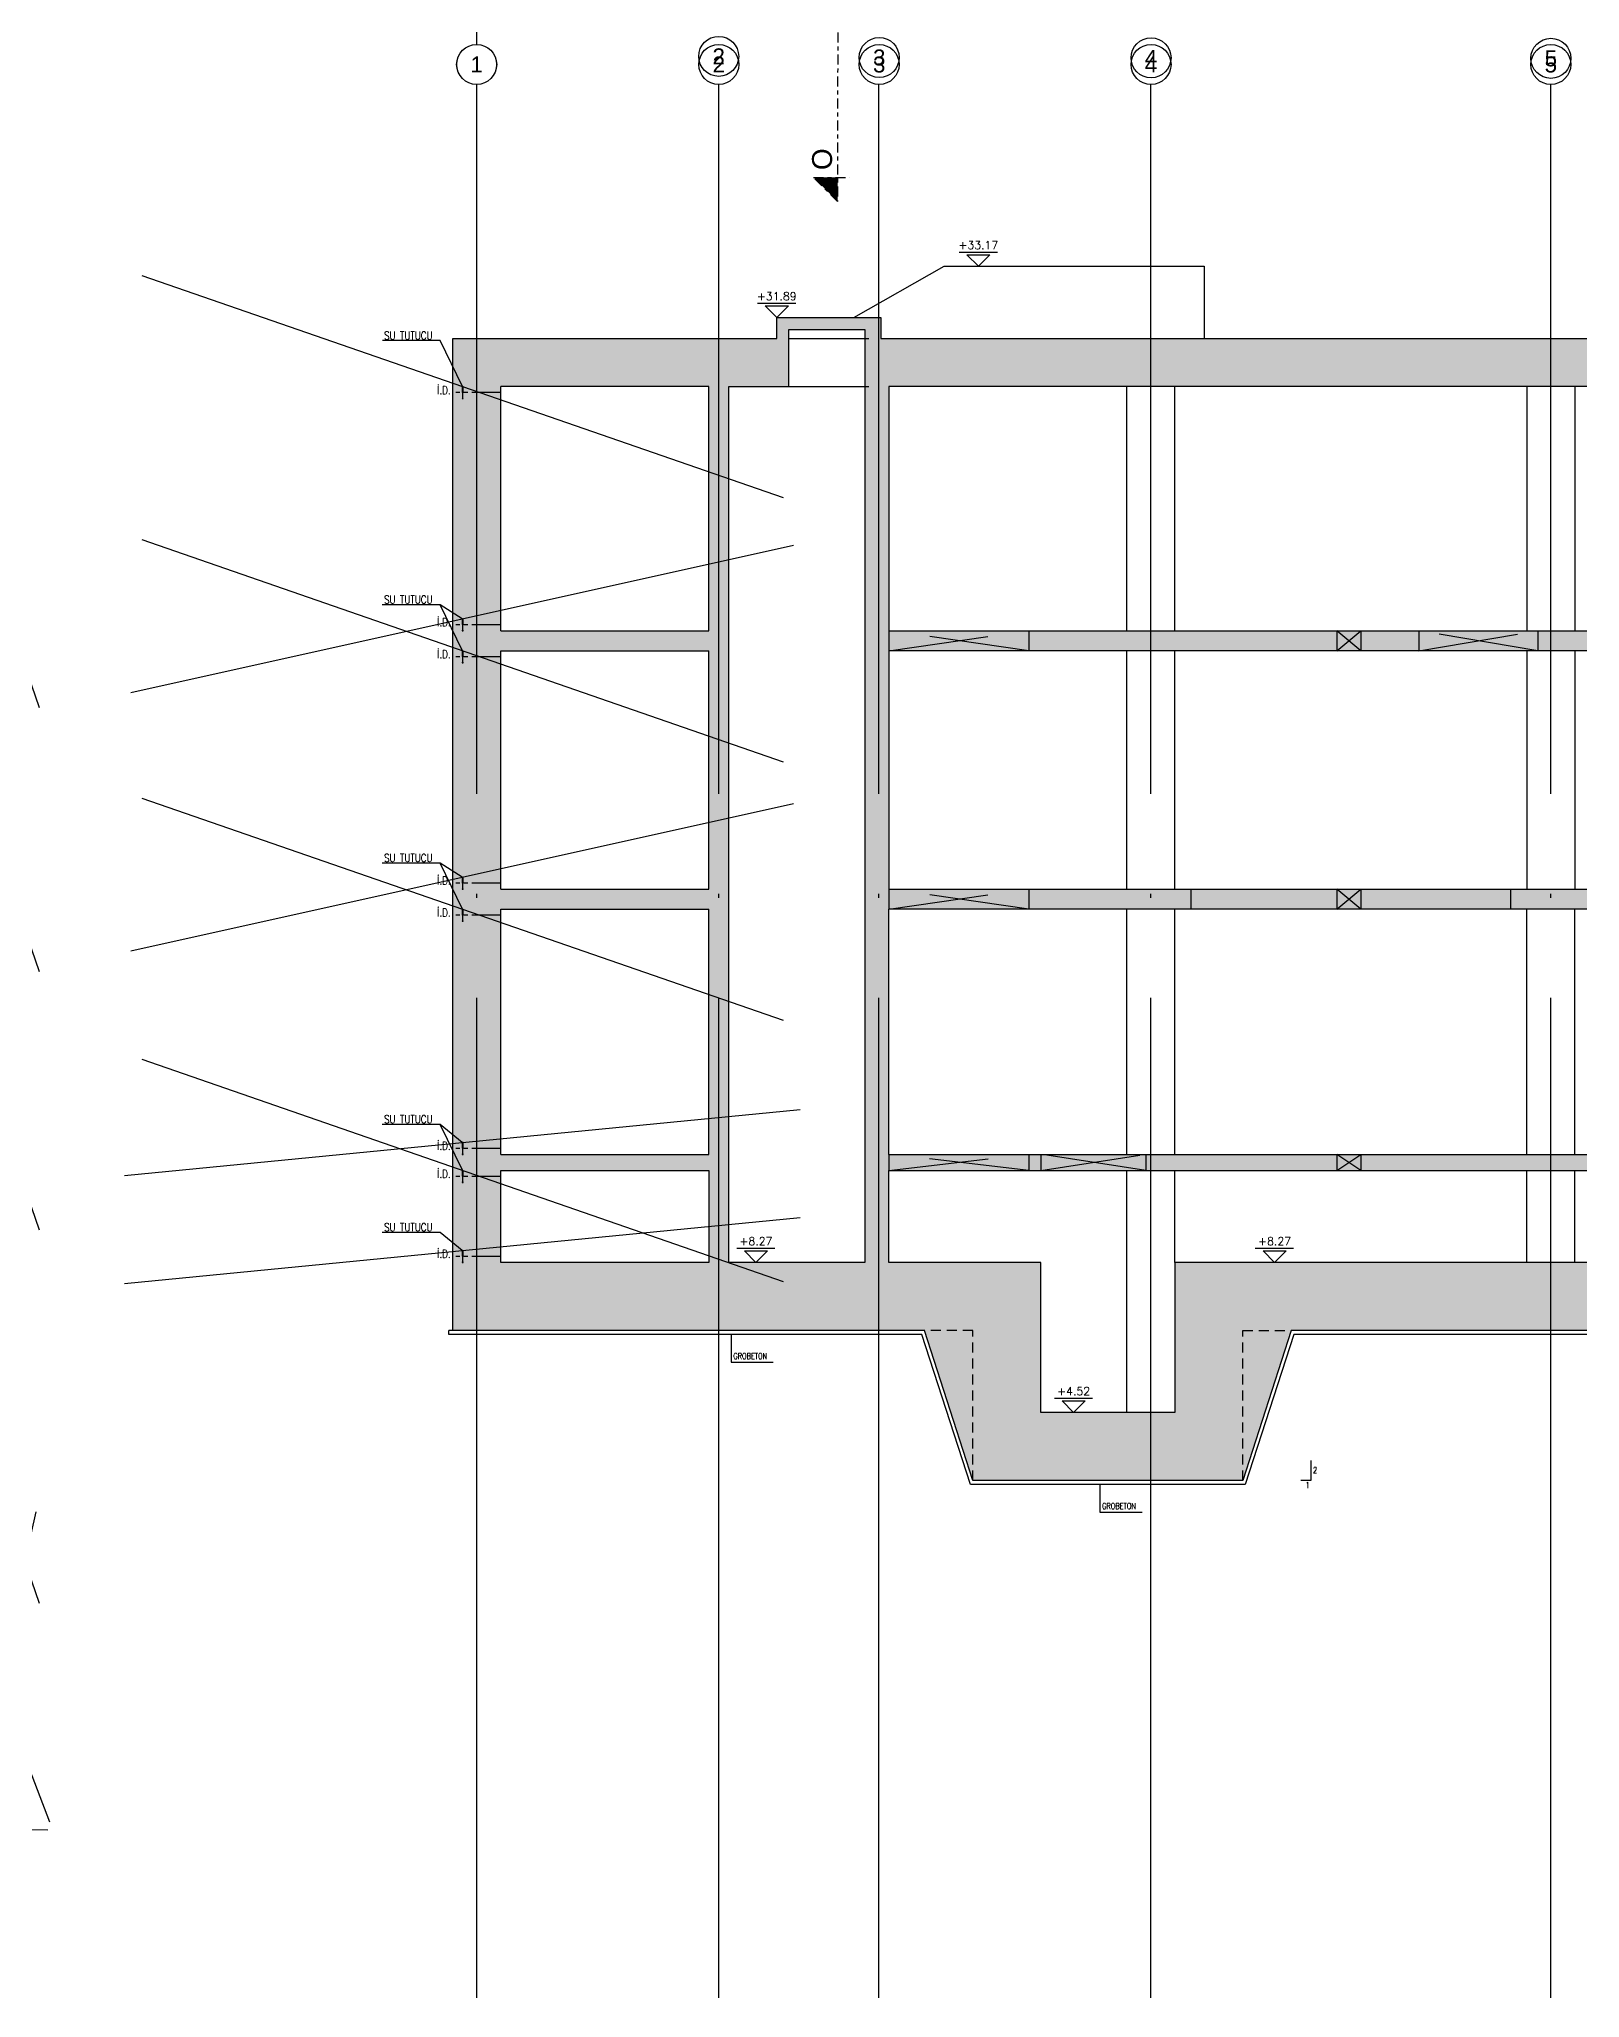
# Model space of a CAD drawing. Header units: millimetres. Extents: x 400382 to 401422, y 4543975 to 4544126.
# Drawn here: x 400692.05 to 400730.56, y 4544005.84 to 4544054.8 of the extents above; entities that cross this region are included whole.
import ezdxf
from ezdxf.enums import TextEntityAlignment as Align

# ---------------------------------------------------------------- set-up
doc = ezdxf.new("R2010")
doc.units = ezdxf.units.MM
for name, pattern in [('ACAD_ISO05W100', [33, 24, -3, 0, -3, 0, -3]), ('AKS', [3, 2.5, -0.25, 0, -0.25]), ('CENTER', [2, 1.25, -0.25, 0.25, -0.25]), ('CIZGI', [0.4, 0.25, -0.15]), ('CONTINU', [0]), ('HIDDEN', [0.375, 0.25, -0.125])]:
    doc.linetypes.add(name, pattern=pattern)
for name, color, linetype in [('aks prota', 2, 'AKS'), ('caks prota', 4, 'Continuous'), ('görünüş prota', 4, 'Continuous'), ('inşaat derzi prota', 11, 'Continuous'), ('kesik prota', 2, 'CIZGI'), ('kesit prota', 1, 'Continuous'), ('kesit tarama prota', 252, 'Continuous'), ('kot prota', 4, 'Continuous'), ('merdiven prota', 2, 'Continuous'), ('not yazısı prota', 6, 'Continuous'), ('not çizgisi prota', 4, 'Continuous'), ('PRT-CST-rc_level', 6, 'Continuous'), ('PRT-CST-rc_levermark', 4, 'Continuous'), ('skesit prota', 7, 'Continuous'), ('st_s_not yazısı', 6, 'Continuous'), ('st_s_not çizgisi', 4, 'CIZGI'), ('st_s_su tutucu', 2, 'Continuous'), ('st_s_ölçü', 4, 'Continuous'), ('taks prota', 7, 'Continuous'), ('tkesit prota', 7, 'Continuous')]:
    doc.layers.add(name, color=color, linetype=linetype)
doc.styles.add('Arial', font='Arial.ttf')
doc.styles.add('NOT', font='romanstw.shx')
doc.styles.add('OLCU', font='romanstw.shx')
doc.styles.add('TAKS', font='Arial Unicode.ttf')
doc.styles.add('TSIMPLEX', font='romanstw.shx')
doc.dimstyles.new('1-50', dxfattribs={"dimtxt": 10, "dimasz": 4, "dimexe": 4, "dimexo": 8, "dimgap": 4, "dimtad": 1, "dimdec": 1, "dimrnd": 0.05, "dimzin": 9, "dimdsep": 46, "dimtxsty": 'OLCU', "dimblk1": 'OBLIQUE', "dimblk2": 'OBLIQUE', "dimsah": 1, "dimcen": 2, "dimdle": 4, "dimclrd": 4, "dimclre": 4, "dimclrt": 3, "dimadec": 1, "dimazin": 0, "dimtfac": 1, "dimtdec": 1, "dimtix": 1, "dimtmove": 2, "dimatfit": 3, "dimldrblk": 'OBLIQUE', "dimfxl": 1, "dimtvp": 1, "dimtolj": 1, "dimtzin": 1, "dimarcsym": 0})

# ---------------------------------------------------------------- blocks, each defined once
blk = doc.blocks.new('KOTK5')
at = {"layer": 'PRT-CST-rc_levermark'}
blk.add_line((216.6666666667443, 160), (-213.3333333332557, 160), dxfattribs=at)
blk.add_lwpolyline([(130, 130), (-130, 130), (0, 0)], close=True, dxfattribs=at)
at = {"layer": 'PRT-CST-rc_level', "style": 'OLCU'}
blk.add_attdef('000.00', text='', height=90, dxfattribs=at).set_placement((0, 193.1381784435362), align=Align.CENTER)
blk = doc.blocks.new('_Oblique')
at = {"layer": 'st_s_ölçü', "lineweight": -2}
blk.add_line((-0.5, -0.5), (0.5, 0.5), dxfattribs=at)
blk = doc.blocks.new('D')
at = {"layer": 'st_s_su tutucu', "linetype": 'CONTINU', "ltscale": 0.2}
for p, q in [((-39987.83090962706, 52508.18991963421), (-39992.63090966878, 52508.18991966914)), ((-39992.63090966878, 52508.18991966914), (-39992.63090980848, 52507.38991968935)), ((-39992.63090980848, 52507.38991968935), (-39990.63090962501, 52506.05655179494)), ((-39990.6309096902, 52498.50671976196), (-39991.53117650332, 52498.50671977942)), ((-39991.53117650332, 52498.50671977942), (-39991.53117639622, 52497.87311976865)), ((-39991.53117639622, 52497.87311976865), (-39990.63090970417, 52497.87311978029)), ((-39990.63090980196, 52488.50671968629), (-39991.53117661508, 52488.50671963972)), ((-39991.53117661508, 52488.50671963972), (-39991.53117662905, 52487.87311965806)), ((-39991.53117662905, 52487.87311965806), (-39990.630909937, 52487.87311964059)), ((-39990.63090962501, 52506.05655179494), (-39990.6309096902, 52498.50671976196)), ((-39990.63090970417, 52497.87311978029), (-39990.63090980196, 52488.50671968629)), ((-39990.630909937, 52487.87311964059), (-39990.63090992199, 52478.65671955824)), ((-39989.83090974534, 52506.05655187643), (-39987.83090964103, 52507.38991968935)), ((-39989.83090955907, 52498.50671965136), (-39989.83090974534, 52506.05655187643)), ((-39988.9306429881, 52498.50671966883), (-39989.83090955907, 52498.50671965136)), ((-39989.83090992229, 52488.50671961062), (-39989.83090981984, 52497.87311973373)), ((-39989.83090981984, 52497.87311973373), (-39988.93064300207, 52497.87311962313)), ((-39988.93064335132, 52488.50671965136), (-39989.83090992229, 52488.50671961062)), ((-39989.83091007002, 52478.65671960481), (-39989.8309099316, 52487.87311978029)), ((-39989.8309099316, 52487.87311978029), (-39988.93064311383, 52487.87311964059)), ((-39988.93064300207, 52497.87311962313), (-39988.9306429881, 52498.50671966883)), ((-39988.93064311383, 52487.87311964059), (-39988.93064335132, 52488.50671965136)), ((-39987.83090964103, 52507.38991968935), (-39987.83090962706, 52508.18991963421)), ((-39992.63090980848, 52448.98991960261), (-39990.63090962501, 52450.32328749701)), ((-39992.63090966878, 52448.18991962282), (-39992.63090980848, 52448.98991960261)), ((-39987.83090962706, 52448.18991965774), (-39992.63090966878, 52448.18991962282)), ((-39990.63090992199, 52478.65671955824), (-39991.93117670823, 52478.6567195757)), ((-39991.93117670823, 52478.6567195757), (-39991.93117659182, 52477.72311959402)), ((-39991.93117659182, 52477.72311959402), (-39990.63090987367, 52477.72311951835)), ((-39991.53117661508, 52467.87311965223), (-39991.53117662905, 52468.5067196339)), ((-39991.53117662905, 52468.5067196339), (-39990.630909937, 52468.50671965136)), ((-39990.63090980196, 52467.87311960567), (-39991.53117661508, 52467.87311965223)), ((-39991.53117650332, 52457.87311951254), (-39991.53117639622, 52458.50671952331)), ((-39991.53117639622, 52458.50671952331), (-39990.63090970417, 52458.50671951166)), ((-39990.6309096902, 52457.87311953), (-39991.53117650332, 52457.87311951254)), ((-39990.630909937, 52468.50671965136), (-39990.63090992199, 52477.72311973372)), ((-39990.63090970417, 52458.50671951166), (-39990.63090980196, 52467.87311960567)), ((-39990.63090962501, 52450.32328749701), (-39990.6309096902, 52457.87311953)), ((-39988.53064343977, 52478.65671965137), (-39989.83091007002, 52478.65671960481)), ((-39989.83090998934, 52477.72311965805), (-39988.53064344908, 52477.72311964058)), ((-39989.83091007002, 52477.72311968715), (-39989.8309099316, 52468.50671951166)), ((-39989.8309099316, 52468.50671951166), (-39988.93064311383, 52468.50671965136)), ((-39988.93064335132, 52467.87311964059), (-39989.83090992229, 52467.87311968134)), ((-39989.83090992229, 52467.87311968134), (-39989.83090981984, 52458.50671955823)), ((-39989.83090981984, 52458.50671955823), (-39988.93064300207, 52458.50671966883)), ((-39988.9306429881, 52457.87311962313), (-39989.83090955907, 52457.87311964059)), ((-39989.83090955907, 52457.87311964059), (-39989.83090974534, 52450.32328741552)), ((-39989.83090974534, 52450.32328741552), (-39987.83090964103, 52448.98991960261)), ((-39988.93064311383, 52468.50671965136), (-39988.93064335132, 52467.87311964059)), ((-39988.93064300207, 52458.50671966883), (-39988.9306429881, 52457.87311962313)), ((-39988.53064344908, 52477.72311964058), (-39988.53064343977, 52478.65671965137)), ((-39987.83090964103, 52448.98991960261), (-39987.83090962706, 52448.18991965774))]:
    blk.add_line(p, q, dxfattribs=at)

msp = doc.modelspace()

# ---------------------------------------------------------------- hatches: boundary and pattern name
at = {"layer": 'kesit tarama prota'}
h = msp.add_hatch(color=256, dxfattribs=at)
h.dxf.hatch_style = 1
h.paths.add_polyline_path([(400711.4057559101, 4544051.34217083), (400712.0050061438, 4544050.741421999), (400712.0057554423, 4544051.341421531)])
h = msp.add_hatch(color=256, dxfattribs=at)
h.dxf.hatch_style = 1
h.paths.add_polyline_path([(400788.8112996683, 4544010.712720541), (400764.5455683833, 4544010.712720541), (400764.5455683833, 4544012.342720541), (400810.3105805303, 4544012.342720541), (400810.3105805303, 4544010.712720541), (400790.1511910202, 4544010.712720541), (400790.1511910202, 4544008.16271723), (400823.7518492369, 4544008.16271723), (400823.7518492369, 4544010.71271723), (400823.7518492369, 4544024.222720542), (400823.7262493474, 4544024.222720542), (400823.7262493474, 4544026.522720542), (400824.2262493474, 4544026.522720542), (400824.2262493474, 4544026.722720542), (400826.6052575667, 4544026.722720542), (400826.6052575667, 4544024.222720542), (400823.7518492369, 4544024.222720542), (400823.7518492369, 4544022.522720542), (400843.7802937301, 4544022.522720542), (400844.9899758957, 4544018.772720542), (400853.0872493456, 4544018.772720542), (400853.0872493456, 4544047.312720542), (400844.9852493244, 4544047.312720542), (400844.9852493244, 4544049.972720542), (400842.3872493263, 4544049.972720542), (400842.3872493263, 4544047.312720542), (400838.0872493263, 4544047.312720542), (400838.0872493263, 4544050.482720542), (400837.7872493263, 4544050.482720542), (400837.7872493263, 4544046.112720542), (400842.1872493263, 4544046.112720542), (400842.1872493263, 4544040.012720542), (400842.1872493263, 4544039.512720542), (400842.1872493263, 4544033.552720542), (400842.1872493263, 4544033.052720542), (400842.1872493263, 4544024.222720542), (400826.9052575667, 4544024.222720542), (400826.9052575667, 4544026.522720542), (400840.3872493263, 4544026.522720542), (400840.3872493263, 4544026.922720541), (400824.0262493474, 4544026.922720541), (400824.0262493474, 4544026.722720542), (400823.7262493474, 4544026.722720542), (400823.7262493474, 4544027.112720542), (400823.4262493474, 4544027.112720542), (400823.4262493474, 4544027.282720542), (400823.1262493474, 4544027.282720542), (400823.1262493474, 4544027.452720542), (400822.8262493474, 4544027.452720542), (400822.8262493474, 4544027.622720541), (400822.5262493474, 4544027.622720541), (400822.5262493474, 4544027.792720541), (400822.2262493474, 4544027.792720541), (400822.2262493474, 4544027.962720541), (400821.9262493474, 4544027.962720541), (400821.9262493474, 4544028.132720541), (400821.6262493474, 4544028.132720541), (400821.6262493474, 4544028.302720542), (400821.3262493474, 4544028.302720542), (400821.3262493474, 4544028.472720542), (400821.0262493474, 4544028.472720542), (400821.0262493474, 4544028.642720542), (400820.7262493474, 4544028.642720542), (400820.7262493474, 4544028.812720542), (400820.4262493474, 4544028.812720542), (400820.4262493474, 4544028.982720542), (400820.1262493474, 4544028.982720542), (400820.1262493474, 4544029.152720542), (400818.9262493474, 4544029.152720542), (400818.9262493474, 4544029.322720542), (400818.6262493474, 4544029.322720542), (400818.6262493474, 4544029.492720542), (400818.3262493474, 4544029.492720542), (400818.3262493474, 4544029.662720541), (400818.0262493474, 4544029.662720541), (400818.0262493474, 4544029.832720541), (400817.7262493474, 4544029.832720541), (400817.7262493474, 4544030.002720541), (400817.4262493474, 4544030.002720541), (400817.4262493474, 4544030.172720541), (400817.1262493474, 4544030.172720541), (400817.1262493474, 4544030.342720541), (400816.8262493474, 4544030.342720541), (400816.8262493474, 4544030.512720542), (400816.5262493474, 4544030.512720542), (400816.5262493474, 4544030.682720542), (400816.2262493474, 4544030.682720542), (400816.2262493474, 4544030.852720542), (400815.9262493474, 4544030.852720542), (400815.9262493474, 4544031.022720542), (400815.6262493474, 4544031.022720542), (400815.6262493474, 4544031.192720542), (400815.3262493474, 4544031.192720542), (400815.3262493474, 4544031.362720542), (400814.1262493474, 4544031.362720542), (400814.1262493474, 4544031.532720542), (400813.8262493474, 4544031.532720542), (400813.8262493474, 4544031.702720542), (400813.5262493474, 4544031.702720542), (400813.5262493474, 4544031.872720541), (400813.2262493474, 4544031.872720541), (400813.2262493474, 4544032.042720541), (400812.9262493474, 4544032.042720541), (400812.9262493474, 4544032.212720541), (400812.6262493474, 4544032.212720541), (400812.6262493474, 4544032.382720541), (400812.3262493474, 4544032.382720541), (400812.3262493474, 4544032.552720542), (400812.0262493474, 4544032.552720542), (400812.0262493474, 4544032.722720542), (400811.7262493474, 4544032.722720542), (400811.7262493474, 4544032.892720542), (400811.4262493474, 4544032.892720542), (400811.4262493474, 4544033.062720542), (400811.1262493474, 4544033.062720542), (400811.1262493474, 4544033.232720542), (400810.8262493474, 4544033.232720542), (400810.8262493474, 4544033.402720542), (400810.5262493474, 4544033.402720542), (400810.5262493474, 4544033.552720542), (400795.3016461802, 4544033.552720542), (400795.3016461802, 4544039.462720542), (400795.0016461802, 4544039.462720542), (400795.0016461802, 4544033.552720542), (400789.0016461802, 4544033.552720542), (400789.0016461802, 4544039.462720542), (400788.7016461802, 4544039.462720542), (400788.7016461802, 4544033.552720542), (400788.7016461802, 4544033.452720542), (400788.4516461802, 4544033.452720542), (400788.4516461802, 4544033.552720542), (400773.1920602127, 4544033.552720542), (400773.1920602127, 4544033.052720542), (400807.9757607125, 4544033.052720542), (400807.9757607125, 4544031.552720542), (400812.2980074083, 4544031.552720542), (400820.317402648, 4544026.922720541), (400775.4920602128, 4544026.922720541), (400775.4920602128, 4544026.522720542), (400820.8052575667, 4544026.522720542), (400820.8052575667, 4544024.222720542), (400800.0220602127, 4544024.222720542), (400800.0220602127, 4544026.472720542), (400799.7220602127, 4544026.472720542), (400799.7220602127, 4544024.222720542), (400782.7220602127, 4544024.222720542), (400782.7220602127, 4544026.472720542), (400782.4220602128, 4544026.472720542), (400782.4220602128, 4544024.222720542), (400775.5920602127, 4544024.222720542), (400775.5920602127, 4544023.222720542), (400820.6895063268, 4544023.222720542), (400820.6895063268, 4544018.762720542), (400775.5920602127, 4544018.762720542), (400775.5920602127, 4544017.262720542), (400773.4920602128, 4544017.262720542), (400773.4920602128, 4544018.762720542), (400756.1807839375, 4544018.762720542), (400756.1807839375, 4544018.562720542), (400755.8805383057, 4544018.562720542), (400755.8805383057, 4544018.952720542), (400755.5905383058, 4544018.952720542), (400755.5905383058, 4544019.122720541), (400755.3005383058, 4544019.122720541), (400755.3005383058, 4544019.292720541), (400755.0105383057, 4544019.292720541), (400755.0105383057, 4544019.462720541), (400754.7205383058, 4544019.462720541), (400754.7205383058, 4544019.632720541), (400754.4305383058, 4544019.632720541), (400754.4305383058, 4544019.802720542), (400754.1405383057, 4544019.802720542), (400754.1405383057, 4544019.972720542), (400753.8505383058, 4544019.972720542), (400753.8505383058, 4544020.142720542), (400753.5605383057, 4544020.142720542), (400753.5605383057, 4544020.312720542), (400753.2705383057, 4544020.312720542), (400753.2705383057, 4544020.482720542), (400752.9805383058, 4544020.482720542), (400752.9805383058, 4544020.652720542), (400752.6905383057, 4544020.652720542), (400752.6905383057, 4544020.822720542), (400752.4005383058, 4544020.822720542), (400752.4005383058, 4544020.992720542), (400752.1105383058, 4544020.992720542), (400752.1105383058, 4544021.162720541), (400751.8205383057, 4544021.162720541), (400751.8205383057, 4544021.332720541), (400751.5305383058, 4544021.332720541), (400751.5305383058, 4544021.502720541), (400750.0405383058, 4544021.502720541), (400750.0405383058, 4544021.672720541), (400749.7505383058, 4544021.672720541), (400749.7505383058, 4544021.842720541), (400749.4605383057, 4544021.842720541), (400749.4605383057, 4544022.012720542), (400749.1705383058, 4544022.012720542), (400749.1705383058, 4544022.182720542), (400748.8805383057, 4544022.182720542), (400748.8805383057, 4544022.352720542), (400748.5905383058, 4544022.352720542), (400748.5905383058, 4544022.522720542), (400748.3005383058, 4544022.522720542), (400748.3005383058, 4544022.692720542), (400748.0105383057, 4544022.692720542), (400748.0105383057, 4544022.862720542), (400747.7205383058, 4544022.862720542), (400747.7205383058, 4544023.032720542), (400747.4305383058, 4544023.032720542), (400747.4305383058, 4544023.202720542), (400747.1405383057, 4544023.202720542), (400747.1405383057, 4544023.372720541), (400746.8505383058, 4544023.372720541), (400746.8505383058, 4544023.542720541), (400746.5605383057, 4544023.542720541), (400746.5605383057, 4544023.712720541), (400746.2705383057, 4544023.712720541), (400746.2705383057, 4544023.882720541), (400745.9805383058, 4544023.882720541), (400745.9805383058, 4544024.052720542), (400745.6905383057, 4544024.052720542), (400745.6905383057, 4544024.222720542), (400744.2005383057, 4544024.222720542), (400744.2005383057, 4544024.392720542), (400743.9105383058, 4544024.392720542), (400743.9105383058, 4544024.562720542), (400743.6205383058, 4544024.562720542), (400743.6205383058, 4544024.732720542), (400743.3305383057, 4544024.732720542), (400743.3305383057, 4544024.902720542), (400743.0405383058, 4544024.902720542), (400743.0405383058, 4544025.072720542), (400742.7505383058, 4544025.072720542), (400742.7505383058, 4544025.242720542), (400742.4605383057, 4544025.242720542), (400742.4605383057, 4544025.412720541), (400742.1705383058, 4544025.412720541), (400742.1705383058, 4544025.582720541), (400741.8805383057, 4544025.582720541), (400741.8805383057, 4544025.752720541), (400741.5905383058, 4544025.752720541), (400741.5905383058, 4544025.922720541), (400741.3005383058, 4544025.922720541), (400741.3005383058, 4544026.092720541), (400741.0105383057, 4544026.092720541), (400741.0105383057, 4544026.262720542), (400740.7205383058, 4544026.262720542), (400740.7205383058, 4544026.432720542), (400740.4305383058, 4544026.432720542), (400740.4305383058, 4544026.602720542), (400740.1405383057, 4544026.602720542), (400740.1405383057, 4544026.772720542), (400739.8505383058, 4544026.772720542), (400739.8505383058, 4544026.922720541), (400713.2872493455, 4544026.922720541), (400713.2872493455, 4544033.052720542), (400720.837249773, 4544033.052720542), (400720.837249773, 4544033.552720542), (400713.2872493455, 4544033.552720542), (400713.2872493455, 4544039.512720542), (400749.7475170139, 4544039.512720542), (400749.7475170139, 4544040.012720542), (400713.2872493455, 4544040.012720542), (400713.2872493455, 4544046.112720542), (400731.5943212844, 4544046.112720542), (400731.5943212844, 4544048.692720542), (400731.2943212845, 4544048.692720542), (400731.2943212845, 4544047.312720542), (400713.0872493456, 4544047.312720542), (400713.0872493456, 4544047.842720542), (400710.4872493455, 4544047.842720542), (400710.4872493455, 4544047.312720542), (400702.3872493416, 4544047.312720542), (400702.3872493416, 4544022.522720542), (400714.17756718, 4544022.522720542), (400715.3872493455, 4544018.772720542), (400722.1372493474, 4544018.772720542), (400723.346931513, 4544022.522720542), (400739.1388235193, 4544022.522720542), (400741.8188235193, 4544017.162720541), (400751.1062675628, 4544017.162720541), (400751.1062675628, 4544018.762720542), (400750.0405383058, 4544018.762720542), (400750.0405383058, 4544021.302720542), (400751.1862386278, 4544021.302720542), (400755.5805383057, 4544018.726751765), (400755.5805383057, 4544017.73271723), (400754.1639958994, 4544017.73271723), (400754.1639958994, 4544018.36271723), (400753.00849044, 4544018.36271723), (400753.00849044, 4544018.762717229), (400751.1062675628, 4544018.762717229), (400751.1062675628, 4544017.162720541), (400751.1062675628, 4544010.712720541), (400751.1062675628, 4544008.16271723), (400788.8112996683, 4544008.16271723)])
h.paths.add_polyline_path([(400762.845248718, 4544012.642720542), (400762.845248718, 4544012.342720541), (400764.1202429916, 4544012.342720541), (400764.1202429916, 4544010.712720541), (400763.031260723, 4544010.712720541), (400761.3481808078, 4544010.162720541), (400759.0682847943, 4544010.162720541), (400757.3852049218, 4544010.712720541), (400754.1686104729, 4544010.712720541), (400754.1686104729, 4544016.862720542), (400759.6111675354, 4544016.862720542), (400759.6111675354, 4544018.162720541), (400772.8920602127, 4544018.162720541), (400772.8920602127, 4544016.662720541), (400776.1920602127, 4544016.662720541), (400776.1920602127, 4544018.162720541), (400820.6895063268, 4544018.162720541), (400820.6895063268, 4544010.712720541), (400817.4729062546, 4544010.712720541), (400815.7898325425, 4544010.162720541), (400813.5099365292, 4544010.162720541), (400811.8268566566, 4544010.712720541), (400810.7376072236, 4544010.712720541), (400810.7376072236, 4544012.342720541), (400812.0128654408, 4544012.342720541), (400812.0128654408, 4544012.642720542)], flags=16)
h.paths.add_polyline_path([(400759.0111846908, 4544017.262720542), (400755.8805383057, 4544017.262720542), (400755.8805383057, 4544018.362720542), (400756.3807839375, 4544018.362720542), (400756.3807839375, 4544018.562720542), (400759.0111846908, 4544018.562720542)], flags=16)
h.paths.add_polyline_path([(400749.7405383058, 4544018.762720542), (400743.5188235193, 4544018.762720542), (400743.5188235193, 4544023.622720541), (400743.5188235193, 4544024.222720542), (400738.3316254957, 4544024.222720542), (400738.3316254957, 4544026.722720542), (400739.5403562748, 4544026.722720542), (400743.5188235193, 4544024.390515605), (400743.5188235193, 4544024.222720542), (400743.5188235193, 4544023.622720541), (400744.7367587117, 4544023.622720541), (400749.7405383058, 4544020.733787046)], flags=16)
h.paths.add_polyline_path([(400738.0316254957, 4544024.222720542), (400720.7372493474, 4544024.222720542), (400720.4372493474, 4544024.222720542), (400720.4372493474, 4544020.472720542), (400717.0872493456, 4544020.472720542), (400717.0872493456, 4544024.222720542), (400716.7872493455, 4544024.222720542), (400713.2872493455, 4544024.222720542), (400713.2872493455, 4544026.522720542), (400738.0316254957, 4544026.522720542)], flags=16)
h.paths.add_polyline_path([(400808.5757607124, 4544032.052720542), (400808.5757607124, 4544033.352720542), (400810.2088154727, 4544033.352720542), (400812.4319820046, 4544032.092926173), (400812.4319820046, 4544032.052720542)], flags=16)
h.paths.add_polyline_path([(400814.1262493474, 4544031.074534835), (400814.1262493474, 4544031.162720541), (400814.9735213557, 4544031.162720541), (400818.6262493474, 4544029.092841347), (400818.6262493474, 4544028.476458624)], flags=16)
h.paths.add_polyline_path([(400818.9262493474, 4544028.303253544), (400818.9262493474, 4544028.952720542), (400819.7735213556, 4544028.952720542), (400823.4262493474, 4544026.882841346), (400823.4262493474, 4544024.222720542), (400821.3052575667, 4544024.222720542), (400821.3052575667, 4544026.929732508)], flags=16)
h.paths.add_polyline_path([(400712.6872493455, 4544024.222720542), (400709.2872493455, 4544024.222720542), (400709.2872493455, 4544046.112720542), (400710.7872493455, 4544046.112720542), (400710.7872493455, 4544047.542720541), (400712.6872493455, 4544047.542720541)], flags=16)
h.paths.add_polyline_path([(400708.7872493455, 4544024.222720542), (400703.5872493415, 4544024.222720542), (400703.5872493415, 4544026.522720542), (400708.7872493455, 4544026.522720542)], flags=16)
h.paths.add_polyline_path([(400708.7872493455, 4544026.922720541), (400703.5872493415, 4544026.922720541), (400703.5872493415, 4544033.052720542), (400708.7872493455, 4544033.052720542)], flags=16)
h.paths.add_polyline_path([(400708.7872493455, 4544033.552720542), (400703.5872493415, 4544033.552720542), (400703.5872493415, 4544039.512720542), (400708.7872493455, 4544039.512720542)], flags=16)
h.paths.add_polyline_path([(400708.7872493455, 4544040.012720542), (400703.5872493415, 4544040.012720542), (400703.5872493415, 4544046.112720542), (400708.7872493455, 4544046.112720542)], flags=16)
h.paths.add_polyline_path([(400842.7899758957, 4544024.222720542), (400842.7899758957, 4544049.772720542), (400844.6852493244, 4544049.772720542), (400844.6852493244, 4544046.112720542), (400846.1899758957, 4544046.112720542), (400846.1899758957, 4544024.222720542)], flags=16)
h.paths.add_polyline_path([(400846.6899758957, 4544020.472720542), (400846.6899758957, 4544026.522720542), (400851.8872493455, 4544026.522720542), (400851.8872493455, 4544024.222720542), (400851.8872493455, 4544020.472720542)], flags=16)
h.paths.add_polyline_path([(400846.6899758957, 4544026.922720541), (400846.6899758957, 4544033.052720542), (400851.8872493455, 4544033.052720542), (400851.8872493455, 4544026.922720541)], flags=16)
h.paths.add_polyline_path([(400846.6899758957, 4544033.552720542), (400846.6899758957, 4544039.512720542), (400851.8872493455, 4544039.512720542), (400851.8872493455, 4544033.552720542)], flags=16)
h.paths.add_polyline_path([(400846.6899758957, 4544040.012720542), (400846.6899758957, 4544046.112720542), (400851.8872493455, 4544046.112720542), (400851.8872493455, 4544040.012720542)], flags=16)
h = msp.add_hatch(dxfattribs=at)
h.set_pattern_fill('DOTS', color=2, scale=0.04999999999999999, angle=35.99999999998597)
h.set_pattern_definition([(35.99999999998597, (401100.4861263106, 4543702.772917891), (-0.01454759243643788, 0.08754345112887252), [0, -0.07937499999999999])])
h.paths.add_polyline_path([(400728.8372497735, 4544033.552720542), (400720.837249773, 4544033.552720542), (400720.837249773, 4544033.052720542), (400728.8372497735, 4544033.052720542)])
h = msp.add_hatch(color=256, dxfattribs=at)
h.dxf.hatch_style = 1
h.paths.add_polyline_path([(400732.837249773, 4544033.552720542), (400728.8372497735, 4544033.552720542), (400728.8372497735, 4544033.052720542), (400732.837249773, 4544033.052720542)])

# ---------------------------------------------------------------- linework, layer by layer
at = {"layer": 'aks prota', "ltscale": 10}
for p, q in [((400702.9864244248, 4544054.66637445), (400703.0310980796, 4544090.438730938)), ((400702.9872493416, 4544005.837870887), (400702.9872493416, 4544053.666379779)), ((400709.0372493455, 4544005.837870887), (400709.0372493455, 4544053.666375812)), ((400713.0372493474, 4544005.837870887), (400713.0372493474, 4544053.666375812)), ((400719.8372493474, 4544005.837870887), (400719.8372493474, 4544053.666375812)), ((400729.8372493474, 4544005.837870887), (400729.8372493474, 4544053.666375812))]:
    msp.add_line(p, q, dxfattribs=at)
at = {"layer": 'caks prota', "ltscale": 0.05}
for centre in [(400702.9852575608, 4544054.166375811), (400702.9858000094, 4544054.166374839), (400709.0357618668, 4544054.368579378), (400709.0372493455, 4544054.166375812), (400713.0469781588, 4544054.1664903), (400713.0477460644, 4544054.340626444), (400719.8421071587, 4544054.16641491), (400719.8428696713, 4544054.332065088), (400729.8352575667, 4544054.166375811), (400729.8360122378, 4544054.319546235)]:
    msp.add_circle(centre, 0.5, dxfattribs=at)
at = {"layer": 'görünüş prota', "color": 4}
for p, q in [((400719.2372493474, 4544040.012720542), (400719.2372493474, 4544046.112720542)), ((400720.4372493474, 4544040.012720542), (400720.4372493474, 4544046.112720542)), ((400729.2372493474, 4544046.112720542), (400729.2372493474, 4544040.012720542)), ((400730.4372493474, 4544046.112720542), (400730.4372493474, 4544040.012720542)), ((400719.2372493474, 4544033.552720542), (400719.2372493474, 4544039.512720542)), ((400720.4372493474, 4544033.552720542), (400720.4372493474, 4544039.512720542)), ((400729.2372493474, 4544039.512720542), (400729.2372493474, 4544033.552720542)), ((400730.4372493474, 4544039.512720542), (400730.4372493474, 4544033.552720542)), ((400719.2372493474, 4544026.922720541), (400719.2372493474, 4544033.052720542)), ((400720.4372493474, 4544026.922720541), (400720.4372493474, 4544033.052720542)), ((400729.2372493474, 4544026.922720541), (400729.2372493474, 4544033.052720542)), ((400730.4372493474, 4544026.922720541), (400730.4372493474, 4544033.052720542)), ((400719.2372493474, 4544020.472720542), (400719.2372493474, 4544026.522720542)), ((400720.4372493474, 4544024.222720542), (400720.4372493474, 4544026.522720542)), ((400729.2372493474, 4544024.222720542), (400729.2372493474, 4544026.522720542)), ((400730.4372493474, 4544024.222720542), (400730.4372493474, 4544026.522720542))]:
    msp.add_line(p, q, dxfattribs=at)
for points in [[(400712.4134520176, 4544047.842720542), (400714.6725068254, 4544049.122720541), (400721.1722493455, 4544049.122720541), (400721.1722493455, 4544047.312720542)], [(400710.7872493455, 4544047.842720542), (400712.7872493455, 4544047.842720542)], [(400710.7872493455, 4544047.312720542), (400712.7872493455, 4544047.312720542)], [(400710.7872493455, 4544046.112720542), (400712.7872493455, 4544046.112720542)], [(400720.837249773, 4544033.552720542), (400728.8372497735, 4544033.552720542)], [(400728.8372497735, 4544033.052720542), (400720.837249773, 4544033.052720542)]]:
    msp.add_lwpolyline(points, dxfattribs=at)
at = {"layer": 'görünüş prota'}
for points in [[(400702.3872493416, 4544022.522720542), (400702.2872493415, 4544022.522720542)], [(400747.7250806657, 4544017.062720542), (400741.7570201205, 4544017.062720542), (400739.0770201205, 4544022.422720541), (400723.4087349119, 4544022.422720541), (400722.1990527463, 4544018.672720541), (400715.3254459467, 4544018.672720541), (400714.1157637811, 4544022.422720541), (400702.2872493415, 4544022.422720541), (400702.2872493415, 4544022.522720542)]]:
    msp.add_lwpolyline(points, dxfattribs=at)
at = {"layer": 'inşaat derzi prota', "linetype": 'ACAD_ISO05W100', "ltscale": 0.03}
for points in [[(400703.587249248, 4544045.962720542), (400702.387249248, 4544045.962720542)], [(400703.587249248, 4544040.162720541), (400702.387249248, 4544040.162720541)], [(400703.5872492479, 4544039.362720542), (400702.387249248, 4544039.362720542)], [(400703.587249248, 4544033.702720542), (400702.387249248, 4544033.702720542)], [(400703.5872492479, 4544032.902720541), (400702.387249248, 4544032.902720541)], [(400703.587249248, 4544027.072720541), (400702.387249248, 4544027.072720541)], [(400703.5872492479, 4544026.372720541), (400702.387249248, 4544026.372720541)], [(400703.587249248, 4544024.372720541), (400702.387249248, 4544024.372720541)]]:
    msp.add_lwpolyline(points, dxfattribs=at)
at = {"layer": 'kesik prota'}
for points in [[(400715.3872493455, 4544018.772720542), (400715.3872493455, 4544022.522720542), (400714.17756718, 4544022.522720542)], [(400722.1372493474, 4544018.772720542), (400722.1372493474, 4544022.522720542), (400723.346931513, 4544022.522720542)]]:
    msp.add_lwpolyline(points, dxfattribs=at)
at = {"layer": 'kesit prota', "color": 1}
for p, q in [((400703.5872493415, 4544040.012720542), (400703.5872493415, 4544046.112720542)), ((400708.7872493455, 4544040.012720542), (400708.7872493455, 4544046.112720542)), ((400703.5872493415, 4544040.012720542), (400708.7872493455, 4544040.012720542)), ((400703.5872493415, 4544033.552720542), (400703.5872493415, 4544039.512720542)), ((400703.5872493415, 4544039.512720542), (400708.7872493455, 4544039.512720542)), ((400708.7872493455, 4544033.552720542), (400708.7872493455, 4544039.512720542)), ((400703.5872493415, 4544033.552720542), (400708.7872493455, 4544033.552720542)), ((400703.5872493415, 4544026.922720541), (400703.5872493415, 4544033.052720542)), ((400703.5872493415, 4544033.052720542), (400708.7872493455, 4544033.052720542)), ((400708.7872493455, 4544026.922720541), (400708.7872493455, 4544033.052720542)), ((400713.2872493455, 4544026.922720541), (400713.2872493455, 4544033.052720542)), ((400703.5872493415, 4544026.922720541), (400708.7872493455, 4544026.922720541)), ((400703.5872493415, 4544026.522720542), (400708.7872493455, 4544026.522720542))]:
    msp.add_line(p, q, dxfattribs=at)
at = {"layer": 'kesit prota'}
for points in [[(400739.1388235193, 4544022.522720542), (400723.346931513, 4544022.522720542), (400722.1372493474, 4544018.772720542), (400715.3872493455, 4544018.772720542), (400714.17756718, 4544022.522720542), (400702.3872493416, 4544022.522720542), (400702.3872493416, 4544047.312720542), (400710.4872493455, 4544047.312720542), (400710.4872493455, 4544047.842720542), (400713.0872493456, 4544047.842720542), (400713.0872493456, 4544047.312720542), (400731.2943212845, 4544047.312720542)], [(400731.5943212844, 4544046.112720542), (400713.2872493455, 4544046.112720542), (400713.2872493455, 4544040.012720542), (400768.0420602128, 4544040.012720542)], [(400749.7475170139, 4544039.512720542), (400713.2872493455, 4544039.512720542), (400713.2872493455, 4544033.552720542), (400720.837249773, 4544033.552720542), (400720.837249773, 4544033.052720542), (400713.2872493455, 4544033.052720542)], [(400732.837249773, 4544033.052720542), (400728.8372497735, 4544033.052720542), (400728.8372497735, 4544033.552720542), (400732.837249773, 4544033.552720542), (400732.837249773, 4544033.052720542)], [(400713.2872493455, 4544026.922720541), (400739.8505383058, 4544026.922720541)]]:
    msp.add_lwpolyline(points, dxfattribs=at)
at = {"layer": 'kesit prota', "color": 1}
for points in [[(400709.2872493455, 4544046.112720542), (400710.7872493455, 4544046.112720542), (400710.7872493455, 4544047.542720541), (400712.6872493455, 4544047.542720541), (400712.6872493455, 4544024.222720542), (400709.2872493455, 4544024.222720542), (400709.2872493455, 4544046.112720542)], [(400708.7872493455, 4544046.112720542), (400703.5872493415, 4544046.112720542)], [(400708.7872493455, 4544026.522720542), (400708.7872493455, 4544024.222720542), (400703.5872493415, 4544024.222720542), (400703.5872493415, 4544026.522720542)], [(400720.4372493474, 4544020.472720542), (400717.0872493456, 4544020.472720542), (400717.0872493456, 4544024.222720542), (400716.7872493455, 4544024.222720542), (400716.7872493455, 4544024.222720542), (400713.2872493455, 4544024.222720542), (400713.2872493455, 4544026.522720542), (400738.0316254957, 4544026.522720542), (400738.0316254957, 4544024.222720542), (400720.7372493474, 4544024.222720542), (400720.7372493474, 4544024.222720542), (400720.4372493474, 4544024.222720542), (400720.4372493474, 4544020.472720542)]]:
    msp.add_lwpolyline(points, dxfattribs=at)
at = {"layer": 'merdiven prota', "linetype": 'HIDDEN', "ltscale": 10}
for points in [[(400713.2872493455, 4544040.012720542), (400713.2872493455, 4544039.512720542), (400716.7872493455, 4544040.012720542), (400716.7872493455, 4544039.512720542), (400713.2872493455, 4544040.012720542)], [(400725.0872493456, 4544039.512720542), (400724.4872493455, 4544040.012720542), (400724.4872493455, 4544039.512720542), (400725.0872493456, 4544040.012720542), (400725.0872493456, 4544039.512720542)], [(400729.513468506, 4544039.512720542), (400726.5332493454, 4544040.012720542), (400726.5332493454, 4544039.512720542), (400729.513468506, 4544040.012720542), (400729.513468506, 4544039.512720542)], [(400713.2872493455, 4544033.552720542), (400713.2872493455, 4544033.052720542), (400716.7872493455, 4544033.552720542), (400716.7872493455, 4544033.052720542), (400713.2872493455, 4544033.552720542)], [(400725.0872493456, 4544033.052720542), (400724.4872493455, 4544033.552720542), (400724.4872493455, 4544033.052720542), (400725.0872493456, 4544033.552720542), (400725.0872493456, 4544033.052720542)], [(400713.2872493455, 4544026.922720541), (400713.2872493455, 4544026.522720542), (400716.7872493455, 4544026.922720541), (400716.7872493455, 4544026.522720542), (400713.2872493455, 4544026.922720541)], [(400717.0872493456, 4544026.922720541), (400717.0872493456, 4544026.522720542), (400719.7122493456, 4544026.922720541), (400719.7122493456, 4544026.522720542), (400717.0872493456, 4544026.922720541)], [(400725.0872493456, 4544026.522720542), (400724.4872493455, 4544026.922720541), (400724.4872493455, 4544026.522720542), (400725.0872493456, 4544026.922720541), (400725.0872493456, 4544026.522720542)]]:
    msp.add_lwpolyline(points, dxfattribs=at)
at = {"layer": 'skesit prota', "linetype": 'CENTER', "ltscale": 0.2}
for p, q in [((400711.4057559101, 4544051.34217083), (400712.3057552083, 4544051.341046882)), ((400712.0050061438, 4544050.741421999), (400711.4057559101, 4544051.34217083))]:
    msp.add_line(p, q, dxfattribs=at)
msp.add_lwpolyline([(400712.0542427773, 4544090.167576259), (400712.0050061438, 4544050.741421999)], dxfattribs=at)
at = {"layer": 'st_s_not çizgisi', "linetype": 'CONTINU'}
for points in [[(400709.3442922815, 4544022.422720541), (400709.3442922815, 4544021.727836609), (400710.4006922815, 4544021.727836609)], [(400718.5621611928, 4544018.672720541), (400718.5621611928, 4544017.977836609), (400719.6185611928, 4544017.977836609)]]:
    msp.add_lwpolyline(points, dxfattribs=at)
at = {"layer": 'st_s_ölçü', "ltscale": 0.1}
msp.add_lwpolyline([(400723.8353484887, 4544019.272720542), (400723.8353484887, 4544018.772720542), (400723.5853484887, 4544018.772720542)], dxfattribs=at)

# ---------------------------------------------------------------- block references
at = {"layer": 'kot prota', "linetype": 'CONTINU', "ltscale": 0.1}
ref = msp.add_blockref('KOTK5', (400715.5263439868, 4544049.122720541), dxfattribs=dict(at, xscale=-0.002222222222222222, yscale=0.002222222222222222, zscale=0.002222222222222222, rotation=359.9999999999902))
ref.add_attrib('000.00', '+33.17', dxfattribs={"layer": 'PRT-CST-rc_level', "height": 0.2, "style": 'OLCU'}).set_placement((400715.5263439868, 4544049.551916494), align=Align.CENTER)
ref = msp.add_blockref('KOTK5', (400710.4872493455, 4544047.842720542), dxfattribs=dict(at, xscale=-0.002222222222222222, yscale=0.002222222222222222, zscale=0.002222222222222222, rotation=359.9999999999902))
ref.add_attrib('000.00', '+31.89', dxfattribs={"layer": 'PRT-CST-rc_level', "height": 0.2, "style": 'OLCU'}).set_placement((400710.4872493455, 4544048.271916494), align=Align.CENTER)
ref = msp.add_blockref('KOTK5', (400709.9675237174, 4544024.222720542), dxfattribs=dict(at, xscale=-0.002222222222222222, yscale=0.002222222222222222, zscale=0.002222222222222222, rotation=359.9999999999902))
ref.add_attrib('000.00', '+8.27', dxfattribs={"layer": 'PRT-CST-rc_level', "height": 0.2, "style": 'OLCU'}).set_placement((400709.9675237174, 4544024.651916494), align=Align.CENTER)
ref = msp.add_blockref('KOTK5', (400722.9301502423, 4544024.222720542), dxfattribs=dict(at, xscale=-0.002222222222222222, yscale=0.002222222222222222, zscale=0.002222222222222222, rotation=359.9999999999902))
ref.add_attrib('000.00', '+8.27', dxfattribs={"layer": 'PRT-CST-rc_level', "height": 0.2, "style": 'OLCU'}).set_placement((400722.9301502423, 4544024.651916494), align=Align.CENTER)
ref = msp.add_blockref('KOTK5', (400717.9077500722, 4544020.472720542), dxfattribs=dict(at, xscale=-0.002222222222222222, yscale=0.002222222222222222, zscale=0.002222222222222222, rotation=359.9999999999902))
ref.add_attrib('000.00', '+4.52', dxfattribs={"layer": 'PRT-CST-rc_level', "height": 0.2, "style": 'OLCU'}).set_placement((400717.9077500722, 4544020.901916494), align=Align.CENTER)
at = {"layer": 'st_s_ölçü', "xscale": 0.004999999999999998, "yscale": 0.004999999999999998, "zscale": 0.004999999999999998, "rotation": 180}
for p in [(400502.6860946997, 4544308.35367014), (400502.6860946997, 4544302.55367014), (400502.6860946997, 4544301.75367014), (400502.6860946997, 4544296.093670139), (400502.6860946997, 4544295.293670139), (400502.6860946997, 4544289.463670139), (400502.6860946997, 4544288.763670139), (400502.6860946997, 4544286.763670139)]:
    msp.add_blockref('D', p, dxfattribs=at)

# ---------------------------------------------------------------- texts
at = {"layer": 'not yazısı prota', "ltscale": 0.05, "style": 'TSIMPLEX', "width": 0.8}
for s, p in [('SU TUTUCU', (400700.6711227976, 4544047.290384836)), ('İ.D.', (400701.9999299088, 4544045.924105979)), ('SU TUTUCU', (400700.6711227976, 4544040.690384837)), ('İ.D.', (400701.9999299088, 4544040.124105979)), ('İ.D.', (400701.9999299088, 4544039.324105979)), ('SU TUTUCU', (400700.6711227976, 4544034.230384836)), ('İ.D.', (400701.9999299088, 4544033.664105978)), ('İ.D.', (400701.9999299088, 4544032.864105978)), ('SU TUTUCU', (400700.6711227976, 4544027.700384836)), ('İ.D.', (400701.9999299088, 4544027.034105978)), ('İ.D.', (400701.9999299088, 4544026.334105978)), ('SU TUTUCU', (400700.6711227976, 4544025.000384836)), ('İ.D.', (400701.9999299088, 4544024.334105978))]:
    msp.add_text(s, height=0.2, dxfattribs=at).set_placement(p)
at = {"layer": 'st_s_not yazısı', "ltscale": 0.05, "style": 'NOT', "width": 0.8}
for p in [(400709.4021560764, 4544021.881083574), (400718.6200249877, 4544018.131083574)]:
    msp.add_text('GROBETON', height=0.15, dxfattribs=at).set_placement(p, align=Align.MIDDLE_LEFT)
for s, p in [('2', (400723.890545545, 4544018.95670855)), ('1', (400723.7074741164, 4544018.579008549))]:
    msp.add_text(s, height=0.15, dxfattribs=at).set_placement(p)
at = {"layer": 'taks prota', "style": 'TAKS'}
for s, p in [('1', (400702.9852575608, 4544054.166375811)), ('2', (400709.0372493455, 4544054.166375812)), ('3', (400713.0469781588, 4544054.1664903)), ('4', (400719.8421071587, 4544054.16641491)), ('5', (400729.8352575667, 4544054.166375811))]:
    msp.add_text(s, height=0.4, dxfattribs=at).set_placement(p, align=Align.MIDDLE_CENTER)
for s, p in [('1', (400702.9858000094, 4544054.166374839)), ('2', (400709.0357618668, 4544054.368579378)), ('3', (400713.0477460644, 4544054.340626444)), ('4', (400719.8428696713, 4544054.332065088)), ('5', (400729.8360122378, 4544054.319546235))]:
    msp.add_text(s, height=0.4, rotation=359.9284472481883, dxfattribs=at).set_placement(p, align=Align.MIDDLE_CENTER)
at = {"layer": 'tkesit prota', "style": 'Arial'}
msp.add_text('O', height=0.5, rotation=89.92844724821111, dxfattribs=at).set_placement((400711.8687972953, 4544051.525739661))

# ---------------------------------------------------------------- leaders
at = {"layer": 'not çizgisi prota'}
for points in [[(400689.2779597637, 4544046.112413826), (400689.8365216323, 4544047.262167635), (400691.274904613, 4544047.262167635)], [(400702.6316577016, 4544046.112903572), (400702.0730958329, 4544047.262657381), (400700.6347128522, 4544047.262657381)], [(400689.2779597637, 4544039.512903571), (400689.8365216323, 4544040.662657381), (400691.274904613, 4544040.662657381)], [(400702.6316577016, 4544039.512903571), (400702.0730958329, 4544040.662657381), (400700.6347128522, 4544040.662657381)], [(400689.2850508027, 4544040.31173376), (400689.8365216323, 4544040.662657381), (400691.2869046135, 4544040.662657381)], [(400702.6245666625, 4544040.31173376), (400702.0730958329, 4544040.662657381), (400700.6227128517, 4544040.662657381)], [(400689.2779597636, 4544033.053453474), (400689.8365216323, 4544034.203207283), (400691.274904613, 4544034.203207283)], [(400702.6316577016, 4544033.052903571), (400702.0730958329, 4544034.20265738), (400700.6347128522, 4544034.20265738)], [(400689.2850508027, 4544033.852283662), (400689.8365216323, 4544034.203207283), (400691.2869046135, 4544034.203207283)], [(400702.6245666625, 4544033.851733759), (400702.0730958329, 4544034.20265738), (400700.6227128517, 4544034.20265738)], [(400702.6316577016, 4544026.522903571), (400702.0730958329, 4544027.67265738), (400700.6347128522, 4544027.67265738)], [(400702.6252492479, 4544027.218720541), (400702.0730958329, 4544027.67265738), (400700.6227128517, 4544027.67265738)], [(400689.2779597636, 4544023.723394635), (400689.8365216323, 4544024.873148444), (400691.274904613, 4544024.873148444)], [(400702.6252492479, 4544024.518720541), (400702.0730958329, 4544024.972657381), (400700.6227128517, 4544024.972657381)], [(400689.2850508027, 4544024.522224823), (400689.8365216323, 4544024.873148444), (400691.2869046135, 4544024.873148444)], [(400689.2779597636, 4544018.162905809), (400689.8365216323, 4544019.412659619), (400691.2869046135, 4544019.412659619)], [(400689.2850508027, 4544019.061735997), (400689.8365216323, 4544019.412659619), (400691.2869046135, 4544019.412659619)], [(400689.2850508027, 4544011.011733759), (400689.8365216323, 4544011.36265738), (400691.2869046135, 4544011.36265738)], [(400690.1060765905, 4544009.70425145), (400690.6584064374, 4544010.053821477), (400692.2702873168, 4544010.040981032)]]:
    msp.add_leader(points, dimstyle='1-50', override={"dimasz": 12, "dimgap": 4, "dimtad": 0}, dxfattribs=at)

doc.saveas('drawing.dxf')
